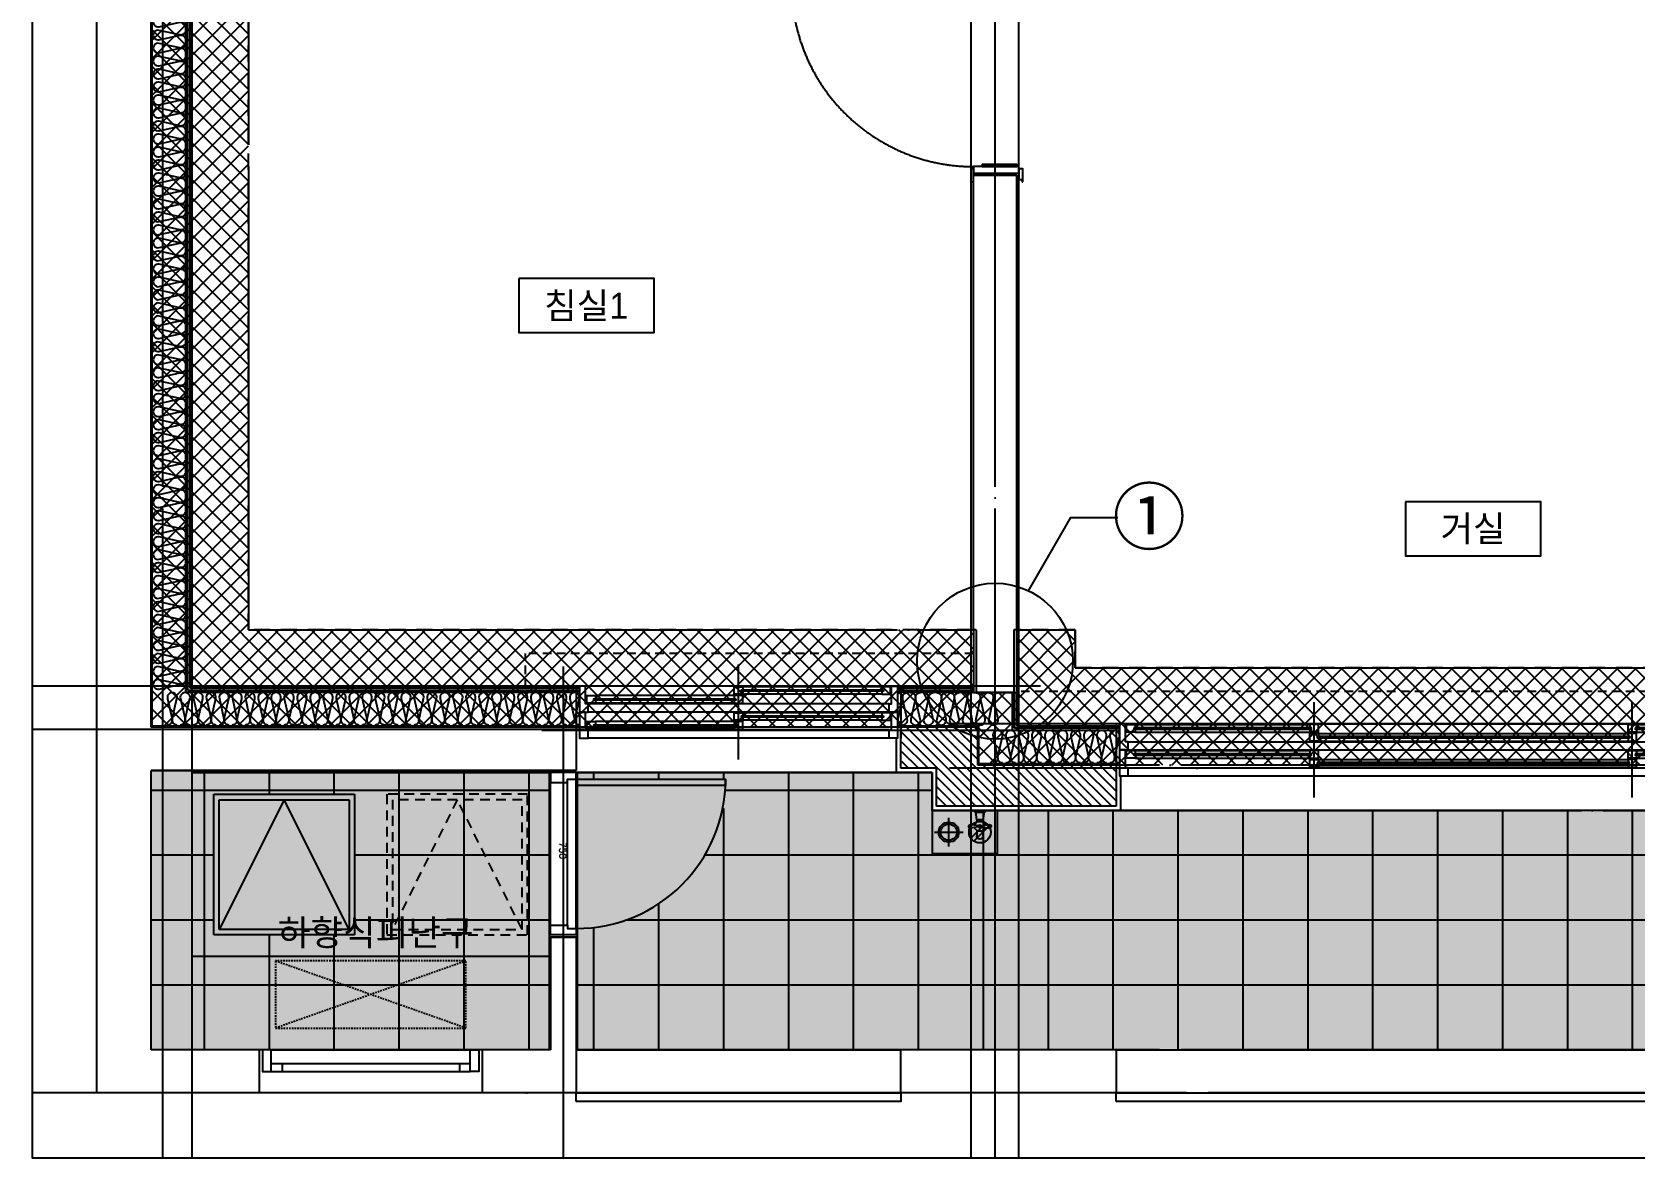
# Model space of a CAD drawing. Header units: millimetres. Extents: x -24416 to 92204, y -190080 to 23760.
# Drawn here: x 4003 to 11410, y 5502 to 10704 of the extents above; entities that cross this region are included whole.
import ezdxf
from ezdxf.enums import TextEntityAlignment as Align

# ---------------------------------------------------------------- set-up
doc = ezdxf.new("R2010")
doc.units = ezdxf.units.MM
doc.header["$LTSCALE"] = 50
for name, pattern in [('AUDIT_D_220706163347-0', [0]), ('CEN', [62, 60, -1, 0, -1]), ('H', [1.3, 0.8, -0.5]), ('HD', [2.5, 1.5, -1]), ('HID', [2.5, 1.5, -1]), ('평면도(기준)$0$CENTER2', [16.25, 15, -0.5, 0.25, -0.5])]:
    doc.linetypes.add(name, pattern=pattern)
doc.layers.get('defpoints').update_dxf_attribs({"color": 139})
for name, color, linetype in [('A-ELE8', 8, 'Continuous'), ('A_HAT', 8, 'Continuous'), ('AA-단열-바닥-욕실', 30, 'Continuous'), ('ARDM', 7, 'Continuous'), ('CEN_CON', 1, 'CEN'), ('CEN_WALL', 12, 'CEN'), ('CONC', 2, 'Continuous'), ('dan1', 7, 'HID'), ('DIM', 7, 'AUDIT_D_220706163347-0'), ('DOOR', 4, 'Continuous'), ('ELE3_CON', 7, 'Continuous'), ('ELE4', 4, 'Continuous'), ('ETC', 6, 'Continuous'), ('FIN', 6, 'Continuous'), ('HAT', 9, 'Continuous'), ('INS', 252, 'Continuous'), ('SINA-F-FRAME', 4, 'Continuous'), ('TEXT', 3, 'Continuous'), ('WAL', 3, 'Continuous'), ('WAL_DRY', 7, 'Continuous'), ('WIN', 4, 'Continuous'), ('X - 단위세대$0$ETC', 6, 'Continuous'), ('바닥타일', 8, 'Continuous'), ('수전', 4, 'Continuous'), ('실명', 3, 'AUDIT_D_220706163347-0'), ('실명박스', 7, 'AUDIT_D_220706163347-0'), ('커튼박스', 6, 'Continuous'), ('평면도(기준)$0$1.EC-F-DOOR', 4, 'Continuous'), ('평면도(기준)$0$1.EC-F-DOOR-F', 4, 'Continuous')]:
    doc.layers.add(name, color=color, linetype=linetype)
for name, color, linetype, plot in [('AA-CEN', 1, 'CEN', False), ('Def-PrintX', 147, 'Continuous', False), ('Defpoint', 135, 'Continuous', False), ('MC', 135, 'Continuous', False), ('X - 단위세대$0$0_임시', 134, 'Continuous', False)]:
    doc.layers.add(name, color=color, linetype=linetype, plot=plot)
doc.styles.add('HAUD01', font='Dotum.ttf')
doc.styles.get("Standard").update_dxf_attribs({"font": 'txt', "bigfont": 'whgtxt.shx'})
doc.styles.add('돋움', font='Dotum.ttf')
doc.styles.add('맑은고딕', font='malgun.ttf', dxfattribs={"width": 0.9})
doc.dimstyles.new('MCDIM_40', dxfattribs={"dimscale": 40, "dimtxt": 3, "dimasz": 1, "dimexe": 2, "dimexo": 2, "dimgap": 1, "dimtad": 1, "dimdec": 0, "dimzin": 0, "dimdsep": 46, "dimtxsty": '맑은고딕', "dimblk1": 'ARCHTICK', "dimblk2": 'ARCHTICK', "dimsah": 1, "dimcen": 0.09, "dimdle": 2, "dimclrd": 7, "dimclre": 7, "dimclrt": 3, "dimadec": 0, "dimazin": 0, "dimtfac": 1, "dimtdec": 0, "dimtix": 1, "dimtmove": 2, "dimatfit": 3, "dimldrblk": 'ARCHTICK', "dimfxl": 1, "dimtolj": 1, "dimtzin": 0, "dimarcsym": 0})
pattern_1 = [(0, (0, 0), (0, 300), []), (90, (0, 0), (-300, 2e-14), [])]

# ---------------------------------------------------------------- blocks, each defined once
blk = doc.blocks.new('실외기창_1000')
at = {"layer": 'WIN', "color": 8}
blk.add_line((960, 100), (40, 100), dxfattribs=at)
at = {"layer": 'WIN'}
for p, q in [((960, 36), (40, 36)), ((960, 0), (40, 0)), ((90, 36), (90, 0)), ((910, 36), (910, 0))]:
    blk.add_line(p, q, dxfattribs=at)
for points in [[(40, 100), (0, 100), (0, 0), (40, 0)], [(960, 100), (1000, 100), (1000, 0), (960, 0)]]:
    blk.add_lwpolyline(points, close=True, dxfattribs=at)
blk = doc.blocks.new('수전')
at = {"layer": '수전'}
for p, q in [((0, 0), (58.5, 0, 0)), ((23.4, -71.3), (-14.8, -64.6)), ((19.7, -49.8), (6.1, -63.4)), ((6.1, -63.4), (6.1, -68.2)), ((29.2, -7), (9.3, -7)), ((9.9, -7), (14.9, -42.9)), ((14.9, -42.9), (29.2, -42.9)), ((38.8, -49.8), (19.7, -49.8)), ((49.2, -7), (29.2, -7)), ((29.2, -42.9), (43.6, -42.9)), ((35.1, -71.3), (73.3, -64.6)), ((52.3, -63.4), (38.8, -49.8)), ((43.6, -42.9), (48.6, -7)), ((52.3, -68.2), (52.3, -63.4)), ((23.4, -74.6), (-14.8, -81.3)), ((6.1, -77.6), (6.1, -82.5)), ((6.1, -82.5), (19.7, -96)), ((14.5, -117.3), (14.5, -90.9)), ((19.7, -96), (38.8, -96)), ((35.1, -74.6), (73.3, -81.3)), ((38.8, -96), (52.3, -82.5)), ((44, -90.9), (44, -117.3)), ((52.3, -82.5), (52.3, -77.6))]:
    blk.add_line(p, q, dxfattribs=at)
blk.add_circle((29.2, -72.9), 5.91, dxfattribs=at)
for centre, radius, start, end in [((11.8, 6), 13.2, 207.18523, 259.41198), ((46.7, 6), 13.2, 280.58802, 332.81477), ((-14.8, -72.9), 8.37, 90, 270), ((-12.4, -49.9), 28.1, 351.51099, 14.30798), ((70.8, -49.9), 28.1, 165.69202, 188.48901), ((73.3, -72.9), 8.37, 270, 90), ((29.2, -117.3), 14.7, 180, 0)]:
    blk.add_arc(centre, radius, start, end, dxfattribs=at)
blk = doc.blocks.new('X - 단위세대$0$200207-발코니배수구')
at = {"layer": 'X - 단위세대$0$ETC', "color": 4}
for p, q in [((0, 0), (0, 200)), ((0, 200), (300, 200)), ((300, 0), (300, 200)), ((300, 0), (0, 0))]:
    blk.add_line(p, q, dxfattribs=at)
at = {"layer": 'X - 단위세대$0$ETC', "color": 1}
for p, q in [((223.7, 166.3), (223.7, 33.7)), ((290, 100), (157.4, 100))]:
    blk.add_line(p, q, dxfattribs=at)
at = {"layer": 'X - 단위세대$0$ETC', "color": 8}
for p, q in [((38.1, 72.7), (107.3, 141.9)), ((52.7, 58.1), (121.9, 127.3))]:
    blk.add_line(p, q, dxfattribs=at)
at = {"layer": 'X - 단위세대$0$ETC', "color": 4}
for centre, radius in [((80, 100), 50), ((223.7, 100), 46.3)]:
    blk.add_circle(centre, radius, dxfattribs=at)
at = {"layer": 'X - 단위세대$0$ETC', "color": 8}
blk.add_circle((223.7, 100), 37.5, dxfattribs=at)
blk = doc.blocks.new('A$C24669fbc')
at = {"layer": 'Defpoint'}
blk.add_lwpolyline([(1650, 850), (0, 850), (0, 0), (1650, 0)], close=True, dxfattribs=at)
at = {"layer": 'ETC', "linetype": 'HD', "ltscale": 0.6}
for points in [[(100, 750), (750, 750), (750, 100), (100, 100)], [(125, 725), (725, 725), (725, 125), (125, 125)]]:
    blk.add_lwpolyline(points, close=True, dxfattribs=at)
at = {"layer": 'ETC', "linetype": 'HD', "ltscale": 10}
for points in [[(1550, 750), (900, 750), (900, 100), (1550, 100)], [(1525, 725), (925, 725), (925, 125), (1525, 125)]]:
    blk.add_lwpolyline(points, close=True, dxfattribs=at)
at = {"layer": 'ETC', "linetype": 'HD', "ltscale": 0.6}
blk.add_lwpolyline([(125, 125), (425, 725), (725, 125)], dxfattribs=at)
at = {"layer": 'ETC', "linetype": 'HD', "ltscale": 10}
blk.add_lwpolyline([(925, 125), (1225, 725), (1525, 125)], dxfattribs=at)
blk = doc.blocks.new('A$C8273e713')
at = {"layer": 'A-ELE8', "linetype": 'HID', "ltscale": 0.1}
for p, q in [((0, 310), (880, 0)), ((0, 0), (880, 310))]:
    blk.add_line(p, q, dxfattribs=at)
blk.add_lwpolyline([(0, 310), (880, 310), (880, 0), (0, 0)], close=True, dxfattribs=at)
blk = doc.blocks.new('SD_750')
at = {"layer": 'DOOR'}
for p, q in [((720, 120), (30, 120)), ((705, 80), (45, 80)), ((705, 0), (45, 0))]:
    blk.add_line(p, q, dxfattribs=at)
for points in [[(30, 120), (30, 810), (60, 810), (60, 120), (30, 120)], [(0, 120), (0, 0), (45, 0), (45, 80), (30, 80), (30, 120), (0, 120)], [(750, 120), (750, 0), (705, 0), (705, 80), (720, 80), (720, 120), (750, 120)]]:
    blk.add_lwpolyline(points, dxfattribs=at)
blk.add_arc((30, 120), 690, 0, 90, dxfattribs=at)
at = {"layer": 'X - 단위세대$0$0_임시'}
for p, q in [((-10, 120), (-10, 0)), ((760, 120), (760, 0))]:
    blk.add_line(p, q, dxfattribs=at)
at = {"layer": 'Def-PrintX'}
blk.add_text('750', height=30, dxfattribs=at).set_placement((360, 58.1), align=Align.MIDDLE)
blk = doc.blocks.new('WIN_이중창_3300-2')
at = {"layer": 'Defpoint'}
for p, q in [((-15, 240), (-15, 0)), ((3285, 240), (3285, 0))]:
    blk.add_line(p, q, dxfattribs=at)
at = {"layer": 'WIN'}
for p, q in [((900, -100), (900, 340)), ((2370, -100), (2370, 340))]:
    blk.add_line(p, q, dxfattribs=at)
at = {"layer": 'WIN', "color": 8}
for p, q in [((3242, 240), (28, 240)), ((880, 237), (73, 237)), ((3197, 237), (2390, 237)), ((3230, 158), (40, 158)), ((880, 202), (73, 202)), ((2350, 196), (920, 196)), ((2350, 161), (920, 161)), ((3197, 202), (2390, 202)), ((3230, 120), (40, 120)), ((880, 117), (73, 117)), ((880, 82), (73, 82)), ((2350, 76), (920, 76)), ((3197, 117), (2390, 117)), ((3197, 82), (2390, 82)), ((3230, 38), (40, 38)), ((3230, 0), (40, 0)), ((2350, 41), (920, 41))]:
    blk.add_line(p, q, dxfattribs=at)
at = {"layer": 'WIN'}
for points in [[(40, 158), (28, 158), (28, 240), (0, 240), (0, 120), (40, 120), (40, 158)], [(73, 216.5), (73, 202), (33, 202), (33, 237), (73, 237), (73, 222.5)], [(887, 222.5), (887, 216.5), (66, 216.5), (66, 222.5), (887, 222.5)], [(880, 216.5), (880, 202), (920, 202), (920, 237), (880, 237), (880, 222.5)], [(2390, 216.5), (2390, 202), (2350, 202), (2350, 237), (2390, 237), (2390, 222.5)], [(3204, 222.5), (3204, 216.5), (2383, 216.5), (2383, 222.5), (3204, 222.5)], [(3197, 216.5), (3197, 202), (3237, 202), (3237, 237), (3197, 237), (3197, 222.5)], [(3230, 158), (3242, 158), (3242, 240), (3270, 240), (3270, 120), (3230, 120), (3230, 158)], [(920, 175.5), (920, 161), (880, 161), (880, 196), (920, 196), (920, 181.5)], [(2357, 181.5), (2357, 175.5), (913, 175.5), (913, 181.5), (2357, 181.5)], [(2350, 175.5), (2350, 161), (2390, 161), (2390, 196), (2350, 196), (2350, 181.5)], [(40, 38), (28, 38), (28, 120), (0, 120), (0, 0), (40, 0), (40, 38)], [(73, 96.5), (73, 82), (33, 82), (33, 117), (73, 117), (73, 102.5)], [(887, 102.5), (887, 96.5), (66, 96.5), (66, 102.5), (887, 102.5)], [(880, 96.5), (880, 82), (920, 82), (920, 117), (880, 117), (880, 102.5)], [(920, 55.5), (920, 41), (880, 41), (880, 76), (920, 76), (920, 61.5)], [(2390, 96.5), (2390, 82), (2350, 82), (2350, 117), (2390, 117), (2390, 102.5)], [(2350, 55.5), (2350, 41), (2390, 41), (2390, 76), (2350, 76), (2350, 61.5)], [(3204, 102.5), (3204, 96.5), (2383, 96.5), (2383, 102.5), (3204, 102.5)], [(3197, 96.5), (3197, 82), (3237, 82), (3237, 117), (3197, 117), (3197, 102.5)], [(3230, 38), (3242, 38), (3242, 120), (3270, 120), (3270, 0), (3230, 0), (3230, 38)], [(2357, 61.5), (2357, 55.5), (913, 55.5), (913, 61.5), (2357, 61.5)]]:
    blk.add_lwpolyline(points, dxfattribs=at)
blk = doc.blocks.new('WIN_이중창_1500')
at = {"layer": 'Defpoint'}
for p, q in [((-15, 240), (-15, 0)), ((1485, 240), (1485, 0))]:
    blk.add_line(p, q, dxfattribs=at)
at = {"layer": 'WIN'}
blk.add_line((735, -100), (735, 340), dxfattribs=at)
at = {"layer": 'WIN', "color": 8}
for p, q in [((1442, 240), (28, 240)), ((1397, 237), (755, 237)), ((1430, 158), (40, 158)), ((715, 196), (73, 196)), ((715, 161), (73, 161)), ((1397, 202), (755, 202)), ((1430, 120), (40, 120)), ((715, 76), (73, 76)), ((1397, 117), (755, 117)), ((1397, 82), (755, 82)), ((1430, 38), (40, 38)), ((1430, 0), (40, 0)), ((715, 41), (73, 41))]:
    blk.add_line(p, q, dxfattribs=at)
at = {"layer": 'WIN'}
for points in [[(40, 158), (28, 158), (28, 240), (0, 240), (0, 120), (40, 120), (40, 158)], [(755, 216.5), (755, 202), (715, 202), (715, 237), (755, 237), (755, 222.5)], [(1404, 222.5), (1404, 216.5), (748, 216.5), (748, 222.5), (1404, 222.5)], [(1397, 216.5), (1397, 202), (1437, 202), (1437, 237), (1397, 237), (1397, 222.5)], [(1430, 158), (1442, 158), (1442, 240), (1470, 240), (1470, 120), (1430, 120), (1430, 158)], [(73, 175.5), (73, 161), (33, 161), (33, 196), (73, 196), (73, 181.5)], [(722, 181.5), (722, 175.5), (66, 175.5), (66, 181.5), (722, 181.5)], [(715, 175.5), (715, 161), (755, 161), (755, 196), (715, 196), (715, 181.5)], [(40, 38), (28, 38), (28, 120), (0, 120), (0, 0), (40, 0), (40, 38)], [(73, 55.5), (73, 41), (33, 41), (33, 76), (73, 76), (73, 61.5)], [(755, 96.5), (755, 82), (715, 82), (715, 117), (755, 117), (755, 102.5)], [(715, 55.5), (715, 41), (755, 41), (755, 76), (715, 76), (715, 61.5)], [(1404, 102.5), (1404, 96.5), (748, 96.5), (748, 102.5), (1404, 102.5)], [(1397, 96.5), (1397, 82), (1437, 82), (1437, 117), (1397, 117), (1397, 102.5)], [(1430, 38), (1442, 38), (1442, 120), (1470, 120), (1470, 0), (1430, 0), (1430, 38)], [(722, 61.5), (722, 55.5), (66, 55.5), (66, 61.5), (722, 61.5)]]:
    blk.add_lwpolyline(points, dxfattribs=at)
blk = doc.blocks.new('insul1')
blk.add_lwpolyline([(0, 0, 0.480617), (0.146, 0.183), (0.004, 0.817, -1.249969), (0.296, 0.817), (0.154, 0.183, 0.480617), (0.3, 0, 0.480617)], format="xyb")
blk = doc.blocks.new('A$C65D858C3')
at = {"layer": '평면도(기준)$0$1.EC-F-DOOR', "color": 8}
for points in [[(80.8, 920), (80.8, 970), (260.8, 970), (260.8, 950), (100.8, 950), (100.8, 920)], [(80.8, 863.9), (80.8, 813.9), (260.8, 813.9), (260.8, 833.9), (100.8, 833.9), (100.8, 863.9)]]:
    blk.add_lwpolyline(points, dxfattribs=at)
at = {"layer": '평면도(기준)$0$1.EC-F-DOOR'}
blk.add_lwpolyline([(840.4, 910), (0.8, 910), (0.8, 874), (840.4, 874), (840.4, 910)], dxfattribs=at)
at = {"layer": '평면도(기준)$0$1.EC-F-DOOR', "color": 8}
for points in [[(120.8, 910), (60.8, 910), (60.8, 920), (120.8, 920)], [(120.8, 874), (60.8, 874), (60.8, 864), (120.8, 864)]]:
    blk.add_lwpolyline(points, close=True, dxfattribs=at)
at = {"layer": '평면도(기준)$0$1.EC-F-DOOR', "color": 1, "linetype": '평면도(기준)$0$CENTER2', "ltscale": 6}
blk.add_arc((840.6, 910.6), 840.6, 182.49818, 269.98243, dxfattribs=at)
at = {"layer": '평면도(기준)$0$1.EC-F-DOOR-F'}
for points in [[(828.4, 980), (828.4, 920), (840.4, 920), (840.4, 980)], [(1050.4, 920), (1050.4, 940), (1050.4, 980), (1068.4, 980), (1068.4, 920)], [(1050.4, 940), (1050.4, 910), (840.4, 910), (840.4, 940)], [(1040.4, 910), (1040.4, 900), (880.4, 900), (880.4, 910)], [(1040.4, 70), (1040.4, 80), (880.4, 80), (880.4, 70)], [(828.4, 60), (828.4, 0), (840.4, 0), (840.4, 60)], [(1050.4, 40), (1050.4, 70), (840.4, 70), (840.4, 40)]]:
    blk.add_lwpolyline(points, close=True, dxfattribs=at)
blk.add_lwpolyline([(1068.4, 0), (1068.4, 60), (1050.4, 60), (1050.4, 10), (1065.4, 10), (1065.4, 0), (1068.4, 0)], dxfattribs=at)
blk = doc.blocks.new('U-76A(기본)', base_point=(206307.1, 38575.4))
at = {"layer": 'A_HAT'}
h = blk.add_hatch(dxfattribs=at)
h.set_pattern_fill('ANSI31', color=256, scale=10, style=0)
h.paths.add_polyline_path([(216492.1, 40090.4), (215932.1, 40090.4), (215932.1, 40040.4), (215932.1, 39900.4), (216492.1, 39900.4)])
h.paths.add_polyline_path([(216762.1, 40075.4), (216922.1, 40075.4), (216922.1, 40265.4), (216572.1, 40265.4), (216572.1, 40090.4), (216492.1, 40090.4), (216492.1, 39900.4), (216762.1, 39900.4)])
at = {"layer": '바닥타일'}
h = blk.add_hatch(dxfattribs=at)
h.set_pattern_fill('_USER', color=256, scale=300, double=1, pattern_type=0)
h.set_pattern_definition(pattern_1)
edge = h.paths.add_edge_path()
edge.add_arc((218422.1, 40025.4), 690, 180.00105, 270.41264)
edge.add_line((218427.1, 39335.4), (218427.1, 38775.4))
edge.add_line((218427.1, 38775.4), (206432.1, 38775.4))
edge.add_line((206432.1, 38775.4), (206432.1, 39880.4))
edge.add_line((206432.1, 39880.4), (216782.1, 39880.4))
edge.add_line((216782.1, 39880.4), (216782.1, 40055.4))
edge.add_line((216782.1, 40055.4), (218422.1, 40055.4))
edge.add_line((218422.1, 40055.4), (218422.1, 40025.4))
edge.add_line((218422.1, 40025.4), (217732.1, 40025.4))
h = blk.add_hatch(dxfattribs=at)
h.set_pattern_fill('_USER', color=256, scale=300, double=1, pattern_type=0)
h.set_pattern_definition(pattern_1)
h.paths.add_polyline_path([(219452.1, 39305.4), (219452.1, 39955.4), (220102.1, 39955.4), (220102.1, 39305.4)], flags=16)
h.paths.add_polyline_path([(219477.1, 39330.4), (219477.1, 39930.4), (219777.1, 39930.4)], flags=0)
h.paths.add_polyline_path([(218547.1, 38775.4), (220392.1, 38775.4), (220392.1, 40065.4), (218547.1, 40065.4)])
h.paths.add_polyline_path([(219477.1, 39330.4), (219477.1, 39930.4), (219777.1, 39930.4)], flags=0)
at = {"layer": 'CEN_CON'}
for p, q in [((216492.1, 38275.4), (216492.1, 48910.4)), ((220337.1, 38275.4), (220337.1, 48910.4)), ((218392.1, 40255.4), (220942.1, 40255.4)), ((206307.1, 38575.4), (220942.1, 38575.4))]:
    blk.add_line(p, q, dxfattribs=at)
at = {"layer": 'CEN_WALL'}
for p, q in [((218487.1, 40545.4), (218487.1, 38275.4)), ((216282.1, 40250.4), (218587.1, 40250.4)), ((206307.1, 40075.4), (216702.1, 40075.4))]:
    blk.add_line(p, q, dxfattribs=at)
at = {"layer": 'CONC'}
for p, q in [((220642.1, 38575.4), (220642.1, 48020.4)), ((220392.1, 40265.4), (220392.1, 47820.4)), ((216392.1, 40715.4), (216392.1, 42815.4)), ((216592.1, 42815.4), (216392.1, 42815.4)), ((216592.1, 40715.4), (216592.1, 42815.4)), ((216392.1, 40715.4), (216405.1, 40715.4)), ((216405.1, 40715.4), (216405.1, 40425.4)), ((216579.1, 40715.4), (216579.1, 40425.4)), ((216579.1, 40715.4), (216592.1, 40715.4)), ((216405.1, 40425.4), (216579.1, 40425.4)), ((218427.1, 40265.4), (220392.1, 40265.4)), ((218427.1, 40265.4), (218427.1, 40065.4)), ((218427.1, 40065.4), (220392.1, 40065.4)), ((220392.1, 38775.4), (220392.1, 40065.4)), ((218427.1, 39295.4), (218427.1, 38775.4)), ((218547.1, 39295.4), (218427.1, 39295.4)), ((218547.1, 39295.4), (218547.1, 38775.4)), ((215932.1, 38775.4), (216927.1, 38775.4)), ((215932.1, 38775.4), (215932.1, 38575.4)), ((216927.1, 38575.4), (216927.1, 38775.4)), ((218427.1, 38775.4), (218427.1, 38575.4)), ((218547.1, 38775.4), (218862.1, 38775.4)), ((218862.1, 38775.4), (218862.1, 38575.4)), ((219892.1, 38775.4), (220392.1, 38775.4)), ((219892.1, 38775.4), (219892.1, 38575.4)), ((215932.1, 38575.4), (216927.1, 38575.4)), ((218427.1, 38575.4), (218862.1, 38575.4)), ((219892.1, 38575.4), (220642.1, 38575.4))]:
    blk.add_line(p, q, dxfattribs=at)
at = {"layer": 'dan1'}
for points in [[(216592.1, 40715.4), (219942.1, 40715.4), (219942.1, 45955.4), (216592.1, 45955.4)], [(212172.1, 40540.4), (216122.1, 40540.4), (216122.1, 40715.4), (216392.1, 40715.4)]]:
    blk.add_lwpolyline(points, dxfattribs=at)
at = {"layer": 'ELE3_CON'}
for p, q in [((215932.1, 38775.4), (212632.1, 38775.4)), ((218427.1, 38775.4), (216927.1, 38775.4)), ((218862.1, 38775.4), (219892.1, 38775.4)), ((218862.1, 38575.4), (219892.1, 38575.4))]:
    blk.add_line(p, q, dxfattribs=at)
at = {"layer": 'ELE4'}
for p, q in [((216947.1, 40055.4), (218427.1, 40055.4)), ((212652.1, 39880.4), (215912.1, 39880.4))]:
    blk.add_line(p, q, dxfattribs=at)
at = {"layer": 'FIN'}
for p, q in [((216947.1, 40055.4), (216947.1, 40215.4)), ((215912.1, 40040.4), (215912.1, 39880.4)), ((216782.1, 40055.4), (216947.1, 40055.4)), ((216782.1, 39880.4), (216782.1, 40055.4)), ((215912.1, 39880.4), (216782.1, 39880.4))]:
    blk.add_line(p, q, dxfattribs=at)
at = {"layer": 'INS'}
for p, q in [((220387.1, 40270.4), (220387.1, 46400.4)), ((220232.1, 40425.4), (220232.1, 46245.4)), ((216392.1, 40425.4), (216392.1, 40715.4)), ((216592.1, 40715.4), (216592.1, 40425.4)), ((216405.1, 40425.4), (216392.1, 40425.4)), ((216412.1, 40250.4), (216412.1, 40425.4)), ((216592.1, 40425.4), (216579.1, 40425.4)), ((216592.1, 40425.4), (216942.1, 40425.4)), ((218412.1, 40425.4), (220232.1, 40425.4)), ((215917.1, 40250.4), (216412.1, 40250.4)), ((216567.1, 40270.4), (216942.1, 40270.4)), ((216567.1, 40095.4), (216567.1, 40270.4)), ((218412.1, 40270.4), (220387.1, 40270.4)), ((215917.1, 40095.4), (216567.1, 40095.4))]:
    blk.add_line(p, q, dxfattribs=at)
at = {"layer": 'MC'}
for p, q in [((216382.1, 38275.4), (216382.1, 48910.4)), ((220202.1, 38275.4), (220202.1, 48910.4)), ((216602.1, 38275.4), (216602.1, 44005.4)), ((216282.1, 40455.4), (220942.1, 40455.4)), ((206307.1, 40280.4), (216702.1, 40280.4))]:
    blk.add_line(p, q, dxfattribs=at)
at = {"layer": 'WAL'}
for p, q in [((216572.1, 40265.4), (216927.1, 40265.4)), ((216572.1, 40090.4), (216572.1, 40265.4)), ((216927.1, 40075.4), (216927.1, 40265.4)), ((215932.1, 40090.4), (216572.1, 40090.4)), ((215932.1, 40090.4), (215932.1, 39900.4)), ((216762.1, 40075.4), (216927.1, 40075.4)), ((216762.1, 39900.4), (216762.1, 40075.4)), ((215932.1, 39900.4), (216762.1, 39900.4))]:
    blk.add_line(p, q, dxfattribs=at)
at = {"layer": 'WAL_DRY'}
for p, q in [((220212.1, 40445.4), (220212.1, 46225.4)), ((220222.1, 40435.4), (220222.1, 46235.4)), ((216592.1, 40445.4), (216942.1, 40445.4)), ((218412.1, 40445.4), (220212.1, 40445.4)), ((216392.1, 40270.4), (216392.1, 40425.4)), ((216402.1, 40260.4), (216402.1, 40425.4)), ((216592.1, 40435.4), (216942.1, 40435.4)), ((218412.1, 40435.4), (220222.1, 40435.4)), ((215917.1, 40270.4), (216392.1, 40270.4)), ((215917.1, 40260.4), (216402.1, 40260.4))]:
    blk.add_line(p, q, dxfattribs=at)
at = {"layer": 'X - 단위세대$0$ETC'}
for points in [[(215932.1, 38535.4), (215932.1, 38575.4), (212632.1, 38575.4), (212632.1, 38535.4), (215932.1, 38535.4)], [(218427.1, 38535.4), (218427.1, 38575.4), (216927.1, 38575.4), (216927.1, 38535.4), (218427.1, 38535.4)]]:
    blk.add_lwpolyline(points, dxfattribs=at)
at = {"layer": '커튼박스', "linetype": 'H'}
for p, q in [((216592.1, 40605.4), (218662.1, 40605.4)), ((218662.1, 40445.4), (218662.1, 40605.4)), ((212172.1, 40430.4), (216392.1, 40430.4))]:
    blk.add_line(p, q, dxfattribs=at)
at = {"ltscale": 100, "xscale": -1, "rotation": 180}
blk.add_blockref('X - 단위세대$0$200207-발코니배수구', (216482.1, 39880.4), dxfattribs=at)
blk.add_blockref('실외기창_1000', (218877.1, 38675.4))
at = {"layer": 'A-ELE8', "linetype": 'HID', "ltscale": 0.1}
blk.add_blockref('A$C8273e713', (218937.1, 38875.4), dxfattribs=at)
at = {"layer": 'DOOR', "xscale": -1, "rotation": 90}
blk.add_blockref('SD_750', (218547.1, 40055.4), dxfattribs=at)
at = {"layer": 'ETC', "linetype": 'HD', "ltscale": 10}
blk.add_blockref('A$C24669fbc', (218552.1, 39205.4), dxfattribs=at)
at = {"layer": 'INS', "row_count": 1}
for p, xscale, yscale, zscale, rotation, column_count, row_spacing, column_spacing in [((220232.1, 46245.4), 150.0000000000001, 150.0000000000001, 150.0000000000001, 270, 97, 1.577721810442024e-30, 60.00000000000004), ((216942.1, 40425.4), 150, 150, 150, 180, 8, 0, 60)]:
    blk.add_blockref('insul1', p, dxfattribs=dict(at, xscale=xscale, yscale=yscale, zscale=zscale, rotation=rotation, column_count=column_count, row_spacing=row_spacing, column_spacing=column_spacing))
at = {"layer": 'INS', "xscale": 150, "yscale": 150, "zscale": 150, "row_count": 1, "row_spacing": 0, "column_spacing": 60}
for p, column_count in [((218412.1, 40275.4), 32), ((215917.1, 40100.4), 10)]:
    blk.add_blockref('insul1', p, dxfattribs=dict(at, column_count=column_count))
at = {"layer": 'SINA-F-FRAME', "xscale": -1}
blk.add_blockref('A$C65D858C3', (217432.5, 42785.4), dxfattribs=at)
at = {"layer": 'WIN', "xscale": -1}
blk.add_blockref('WIN_이중창_1500', (218412.1, 40215.4), dxfattribs=at)
at = {"layer": 'WIN'}
blk.add_blockref('WIN_이중창_3300-2', (212647.1, 40040.4), dxfattribs=at)
at = {"layer": '수전'}
blk.add_blockref('수전', (216532.9, 39880.4), dxfattribs=at)
blk = doc.blocks.new('A$C415C5DAF')
at = {"layer": '실명박스'}
for points in [[(-6233.3, -8811.9), (-6233.3, -9061.9), (-5608, -9061.9), (-5608, -8811.9)], [(-6233.3, -8811.9), (-6233.3, -9061.9), (-5608, -9061.9), (-5608, -8811.9)], [(-2134.8, -9843.2), (-2134.8, -10093.2), (-1509.5, -10093.2), (-1509.5, -9843.2)], [(-2134.8, -9843.2), (-2134.8, -10093.2), (-1509.5, -10093.2), (-1509.5, -9843.2)]]:
    blk.add_lwpolyline(points, close=True, dxfattribs=at)
at = {"layer": '실명', "style": 'HAUD01'}
for s, p in [('침실1', (-5921.7, -8935.1)), ('거실', (-1823.3, -9966.4)), ('하향식피난구', (-6894.4, -11832))]:
    blk.add_text(s, height=120, dxfattribs=at).set_placement(p, align=Align.MIDDLE)
blk = doc.blocks.new('A$C1CAF0AFA')
at = {"layer": 'ETC'}
h = blk.add_hatch(dxfattribs=at)
h.set_pattern_fill('CROSS', color=256, scale=10, angle=45)
h.set_pattern_definition([(45, (110765.9, -23760), (7e-15, 89.80256), [31.75, -95.25]), (135, (110788.35, -23760), (-89.80256, 7e-15), [31.75, -95.25])])
h.paths.add_polyline_path([(6393.3, -17757.9), (4553.3, -17757.9), (4553.3, -16467.9), (6393.3, -16467.9)])
h.paths.add_polyline_path([(6523.3, -17757.9), (6523.3, -16477.9), (8163.3, -16477.9), (8163.3, -16652.9), (18513.3, -16652.9), (18513.3, -17757.9)])
h.paths.add_polyline_path([(4553.3, -8712.9), (6783.3, -8712.9), (6783.3, -8122.9), (8523.3, -8122.9), (8523.3, -9007.9), (9193.3, -9007.9), (9193.3, -8122.9), (12693.3, -8122.9), (12693.3, -9477.9), (8963.3, -9477.9), (8963.3, -9927.9), (4553.3, -9927.9)])
at = {"layer": 'HAT'}
h = blk.add_hatch(dxfattribs=at)
h.set_pattern_fill('_USER', color=5, scale=60, angle=45, double=1, pattern_type=0)
h.set_pattern_definition([(45, (0, -23760), (-42.4264, 42.4264), []), (135, (0, -23760), (-42.4264, -42.4264), [])])
h.paths.add_polyline_path([(12573.3, -11732.9), (12263.3, -11732.9), (12263.3, -10137.9), (9623.3, -10137.9), (9623.3, -10577.9), (8553.3, -10577.9), (8553.3, -10287.9), (8353.3, -10287.9), (8353.3, -10577.9), (5003.3, -10577.9), (5003.3, -15817.9), (8353.3, -15817.9), (8353.3, -16107.9), (8553.3, -16107.9), (8553.3, -15817.9), (8823.3, -15817.9), (8823.3, -15992.9), (12773.3, -15992.9), (12773.3, -16282.9), (12973.3, -16282.9), (12973.3, -15992.9), (18513.3, -15992.9), (18513.3, -16442.9), (8373.3, -16442.9), (8373.3, -16267.9), (4553.3, -16267.9), (4553.3, -10127.9), (9173.3, -10127.9), (9173.3, -9687.9), (12713.3, -9687.9), (12713.3, -11282.9), (14563.3, -11282.9), (14563.3, -11132.9), (15963.3, -11132.9), (15963.3, -11282.9), (18526.3, -11282.9), (18526.3, -11732.9), (12773.3, -11732.9), (12773.3, -11410.4), (12573.3, -11410.4)])
at = {"layer": 'AA-CEN', "color": 4}
for points in [[(12263.3, -10137.9), (9623.3, -10137.9), (9623.3, -10577.9), (8553.3, -10577.9), (8553.3, -10287.9), (8353.3, -10287.9), (8353.3, -10577.9), (5003.3, -10577.9), (5003.3, -15817.9), (8353.3, -15817.9), (8353.3, -16107.9), (8553.3, -16107.9), (8553.3, -15817.9), (8823.3, -15817.9), (8823.3, -15992.9), (12773.3, -15992.9)], [(18513.3, -16442.9), (8373.3, -16442.9), (8373.3, -16267.9), (4553.3, -16267.9), (4553.3, -10127.9), (9173.3, -10127.9), (9173.3, -9687.9), (12713.3, -9687.9)]]:
    blk.add_lwpolyline(points, dxfattribs=at)
at = {"layer": 'AA-CEN'}
blk.add_lwpolyline([(6393.3, -17757.9), (4553.3, -17757.9), (4553.3, -16467.9), (6393.3, -16467.9)], close=True, dxfattribs=at)
blk.add_lwpolyline([(6523.3, -17757.9), (6523.3, -16477.9), (8163.3, -16477.9), (8163.3, -16652.9), (18513.3, -16652.9), (18513.3, -17757.9), (6523.3, -17757.9)], dxfattribs=at)
blk = doc.blocks.new('_ArchTick')
at = {"color": 0, "linetype": 'ByBlock', "const_width": 0.15}
blk.add_lwpolyline([(-0.5, -0.5), (0.5, 0.5)], dxfattribs=at)
blk = doc.blocks.new('*D668')
at = {"layer": 'defpoints', "color": 0, "transparency": 16777216}
for p in [(11650, -18257.9), (12100, -18257.9), (12100, -18897.9)]:
    blk.add_point(p, dxfattribs=at)
at = {"layer": 'DIM', "color": 7, "lineweight": -2, "transparency": 16777216}
for p, q in [((11650, -18337.9), (11650, -18977.9)), ((12100, -18337.9), (12100, -18977.9)), ((11570, -18897.9), (12180, -18897.9))]:
    blk.add_line(p, q, dxfattribs=at)
at = {"layer": 'DIM', "color": 7, "lineweight": -2, "transparency": 16777216, "xscale": 40, "yscale": 40, "zscale": 40, "rotation": 180}
blk.add_blockref('_ArchTick', (11650, -18897.9), dxfattribs=at)
at = {"layer": 'DIM', "color": 7, "lineweight": -2, "transparency": 16777216, "xscale": 40, "yscale": 40, "zscale": 40}
blk.add_blockref('_ArchTick', (12100, -18897.9), dxfattribs=at)
at = {"layer": 'DIM', "color": 3, "transparency": 16777216, "insert": (11875, -18797.8), "char_height": 120, "attachment_point": 5, "style": 'HAUD01'}
blk.add_mtext('\\A1;450', dxfattribs=at)
blk = doc.blocks.new('A$C45F312F6')
at = {"layer": 'ARDM', "color": 3}
blk.add_lwpolyline([(8608.1, -15637.9), (8803.1, -15299.6), (9020.6, -15299.6)], dxfattribs=at)
blk.add_circle((8453.3, -15962.9), 360, dxfattribs=at)
at = {"layer": 'TEXT', "style": '돋움'}
blk.add_text('①', height=250, dxfattribs=at).set_placement((9165.7, -15420.8), align=Align.CENTER)
blk = doc.blocks.new('DIM-1108')
at = {"layer": 'DIM'}
dim = blk.add_linear_dim(base=(12100, -18897.9), p1=(11650, -18257.9), p2=(12100, -18257.9), angle=180, dimstyle='MCDIM_40', override={"dimtxsty": 'HAUD01'}, dxfattribs=at)
dim.commit()
dim.dimension.update_dxf_attribs({"geometry": '*D668', "text_midpoint": (11875, -18797.8)})

msp = doc.modelspace()

# ---------------------------------------------------------------- linework, layer by layer
at = {"layer": 'defpoints'}
msp.add_lwpolyline([(19970.4, 18877.1), (4003.3, 18877.1), (4003.3, 5502.1), (19970.4, 5502.1)], close=True, dxfattribs=at)

# ---------------------------------------------------------------- block references
for name, p in [('DIM-1108', (-3086.8, 23760)), ('A$C45F312F6', (0, 23760))]:
    msp.add_blockref(name, p)
at = {"xscale": -1}
msp.add_blockref('U-76A(기본)', (18638.3, 5802.1), dxfattribs=at)
at = {"layer": 'AA-단열-바닥-욕실'}
msp.add_blockref('A$C1CAF0AFA', (0, 23760), dxfattribs=at)
at = {"layer": '실명박스'}
msp.add_blockref('A$C415C5DAF', (12485.4, 18377.1), dxfattribs=at)

doc.saveas('drawing.dxf')
